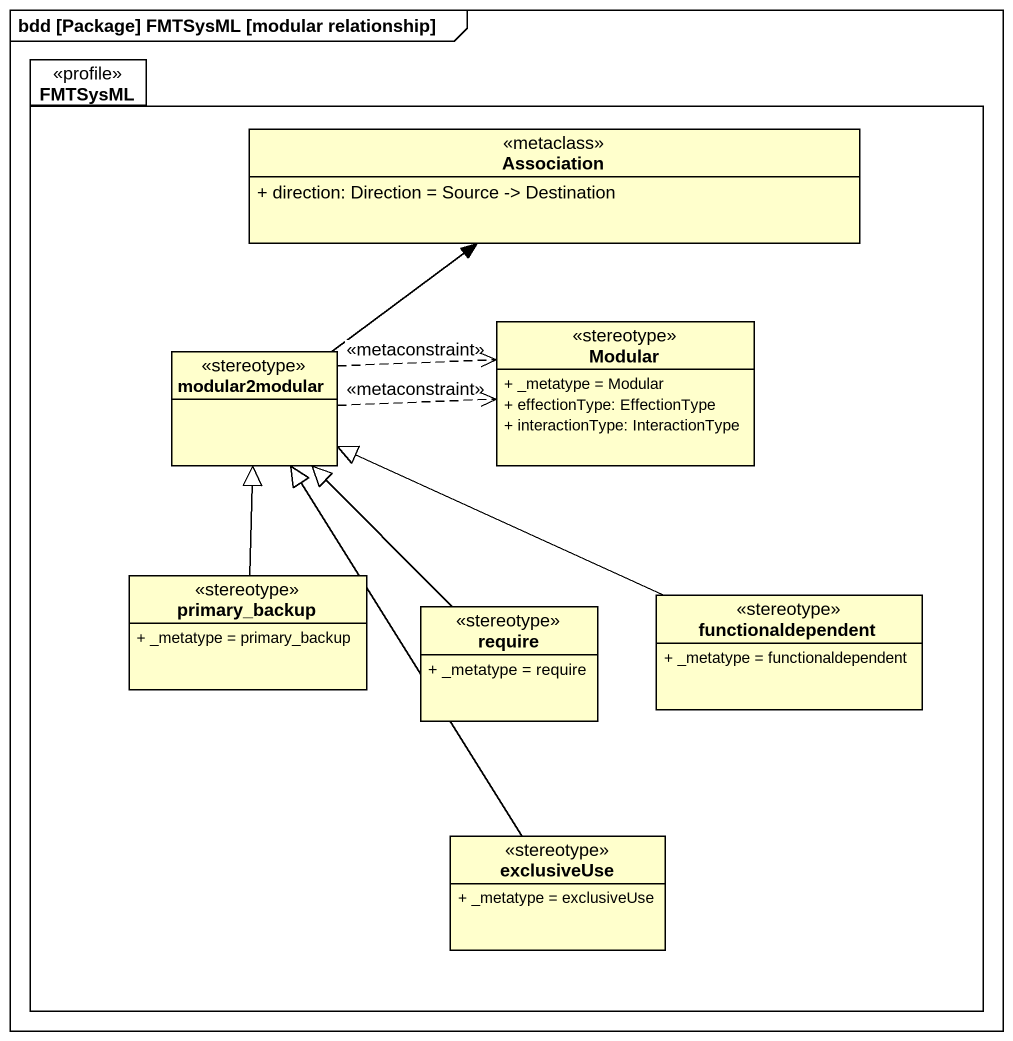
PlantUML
@startuml
mainframe bdd [Package] FMTSysML [modular relationship]
hide circle
hide empty members
skinparam classAttributeIconSize 0
package FMTSysML <<profile>> {
  class Association <<metaclass>> {
    + direction: Direction = Source -> Destination
  }
  class modular2modular <<stereotype>>
  class Modular <<stereotype>> {
    + _metatype = Modular
    + effectionType: EffectionType
    + interactionType: InteractionType
  }
  class primary_backup <<stereotype>> {
    + _metatype = primary_backup
  }
  class functionaldependent <<stereotype>> {
    + _metatype = functionaldependent
  }
  class require <<stereotype>> {
    + _metatype = require
  }
  class exclusiveUse <<stereotype>> {
    + _metatype = exclusiveUse
  }
}
modular2modular -up-> Association
modular2modular .right.> Modular : <<metaconstraint>>
modular2modular .right.> Modular : <<metaconstraint>>
primary_backup -up-|> modular2modular
functionaldependent -left-|> modular2modular
require -up-|> modular2modular
exclusiveUse -up-|> modular2modular
@enduml
